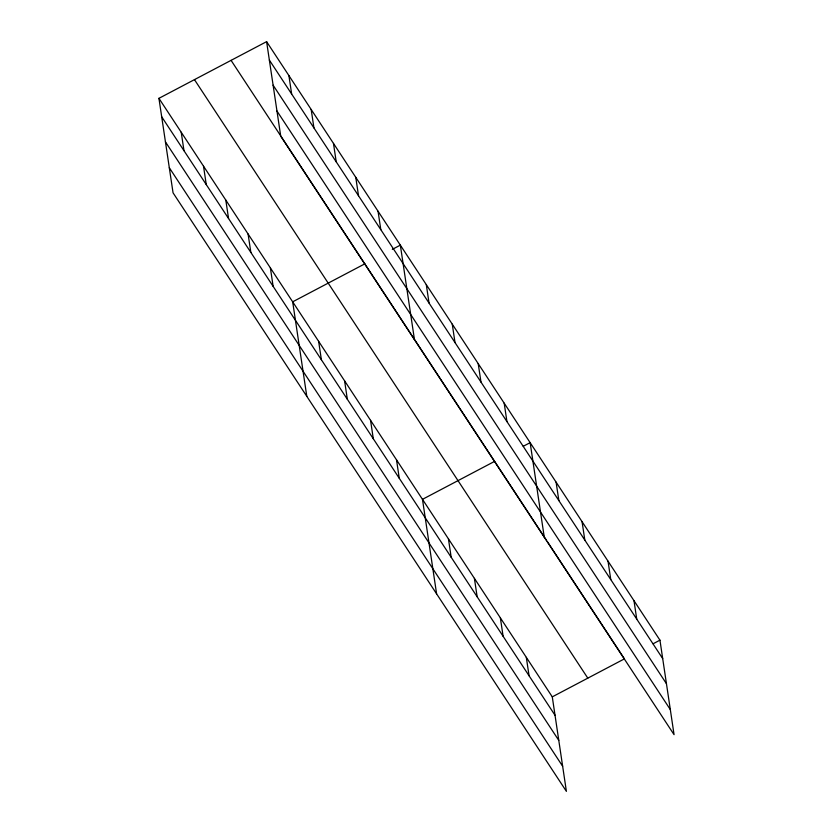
<?xml version="1.0" encoding="UTF-8"?>
<svg xmlns="http://www.w3.org/2000/svg" width="833" height="833" viewBox="0 0 833 833"><rect width="100%" height="100%" fill="white"/><g stroke="black" fill="none" stroke-linecap="round" stroke-linejoin="round"><path stroke-width="1.25" d="M158.936 98.336L552.279 696.857L566.398 791.35L173.056 192.829L158.936 98.336L266.602 41.65L659.944 640.171L674.064 734.664L280.721 136.143L266.602 41.65M364.812 263.853L292.675 301.827L306.794 396.331M392.312 249.369L400.34 245.141L414.459 339.645M494.615 461.367L422.477 499.342L436.596 593.835M523.259 446.28L530.142 442.656L544.261 537.15M552.279 696.857L624.417 658.872L547.229 541.44M653.072 643.784L659.944 640.171M269.351 60.08L662.693 658.591M273.109 85.185L666.452 683.695M276.973 111.039L670.315 709.56M231.074 60.361L546.531 540.367M194.464 79.635L587.806 678.145M161.685 116.766L555.028 715.276M165.434 141.87L558.776 740.381M169.307 167.735L562.65 766.245M633.986 600.666L636.735 619.096M608.028 561.161L610.776 579.591M582.059 521.656L584.818 540.086M556.1 482.161L558.86 500.591M504.184 403.151L506.933 421.581M526.31 657.352L529.07 675.782M478.215 363.657L480.974 382.076M500.352 617.847L503.111 636.277M452.257 324.152L455.016 342.582M474.394 578.352L477.153 596.772M426.298 284.647L429.057 303.077M448.435 538.847L451.184 557.277M378.047 211.228L380.806 229.658M355.764 177.314L358.513 195.745M396.508 459.837L399.267 478.267M333.471 143.401L336.22 161.821M370.55 420.342L373.309 438.762M311.178 109.477L313.937 127.907M344.591 380.837L347.34 399.267M288.895 75.564L291.644 93.994M318.633 341.332L321.382 359.762M270.381 267.914L273.13 286.344M248.088 234L250.848 252.43M225.805 200.087L228.554 218.517M203.512 166.173L206.261 184.593M181.219 132.249L183.978 150.679"/></g></svg>
